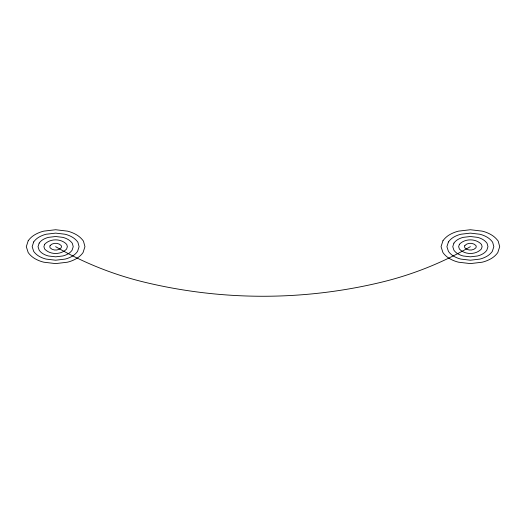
<?xml version="1.0" encoding="UTF-8"?>
<svg xmlns="http://www.w3.org/2000/svg" width="526" height="526" viewBox="0 0 526 526"><rect width="100%" height="100%" fill="white"/><g stroke="black" fill="none" stroke-linecap="round" stroke-linejoin="round"><path stroke-width="0.79" d="M470.375 246.668A335.128 335.128 0 0 1 380.758 282.377A506.288 506.288 0 0 1 145.242 282.377A335.128 335.128 0 0 1 55.624 246.668M28.2 240.757L26.3 246.668L28.2 252.585A21.395 21.395 0 0 0 34.887 258.641A33.513 33.513 0 0 0 43.849 262.211L55.624 263.605L67.4 262.211A33.513 33.513 0 0 0 76.362 258.641A21.395 21.395 0 0 0 83.049 252.585L84.956 246.668L83.463 241.132A22.723 22.723 0 0 0 76.362 234.695A33.513 33.513 0 0 0 67.4 231.124L55.624 229.737L43.849 231.124A33.513 33.513 0 0 0 34.887 234.695A21.395 21.395 0 0 0 28.2 240.757M33.69 241.94L32.165 246.668L33.69 251.402A17.121 17.121 0 0 0 39.036 256.247A26.813 26.813 0 0 0 46.209 259.108L55.624 260.212L65.046 259.108A26.813 26.813 0 0 0 72.22 256.247A17.121 17.121 0 0 0 77.565 251.402L79.091 246.668L77.901 242.236A18.18 18.18 0 0 0 72.22 237.095A26.813 26.813 0 0 0 65.046 234.234L55.624 233.123L46.209 234.234A26.813 26.813 0 0 0 39.036 237.095A17.121 17.121 0 0 0 33.69 241.94M39.174 243.124L38.03 246.668L39.174 250.218A12.841 12.841 0 0 0 43.185 253.854A20.106 20.106 0 0 0 48.563 255.998L55.624 256.826L62.693 255.998A20.106 20.106 0 0 0 68.071 253.854A12.841 12.841 0 0 0 72.082 250.218L73.226 246.668L72.332 243.347A13.63 13.63 0 0 0 68.071 239.488A20.106 20.106 0 0 0 62.693 237.344L55.624 236.509L48.563 237.344A20.106 20.106 0 0 0 43.185 239.488A12.841 12.841 0 0 0 39.174 243.124M44.657 244.301L43.895 246.668L44.657 249.035C50.121 254.965 61.134 254.965 66.598 249.035L67.361 246.668L66.763 244.452C61.312 238.39 50.18 238.311 44.657 244.301M50.141 245.484L49.76 246.668L50.141 247.851C52.876 250.817 58.379 250.817 61.115 247.851L61.489 246.668L61.194 245.563C58.471 242.532 52.902 242.493 50.141 245.484M442.951 240.757L441.044 246.668L442.951 252.585A21.395 21.395 0 0 0 449.638 258.641A33.513 33.513 0 0 0 458.6 262.211L470.375 263.605L482.151 262.211A33.513 33.513 0 0 0 491.113 258.641A21.395 21.395 0 0 0 497.8 252.585L499.7 246.668L498.214 241.132A22.723 22.723 0 0 0 491.113 234.695A33.513 33.513 0 0 0 482.151 231.124L470.375 229.737L458.6 231.124A33.513 33.513 0 0 0 449.638 234.695A21.395 21.395 0 0 0 442.951 240.757M448.435 241.94L446.909 246.668L448.435 251.402A17.121 17.121 0 0 0 453.78 256.247A26.813 26.813 0 0 0 460.954 259.108L470.375 260.212L479.791 259.108A26.813 26.813 0 0 0 486.964 256.247A17.121 17.121 0 0 0 492.31 251.402L493.835 246.668L492.645 242.236A18.18 18.18 0 0 0 486.964 237.095A26.813 26.813 0 0 0 479.791 234.234L470.375 233.123L460.954 234.234A26.813 26.813 0 0 0 453.78 237.095A17.121 17.121 0 0 0 448.435 241.94M453.918 243.124L452.774 246.668L453.918 250.218A12.841 12.841 0 0 0 457.929 253.854A20.106 20.106 0 0 0 463.307 255.998L470.375 256.826L477.437 255.998A20.106 20.106 0 0 0 482.815 253.854A12.841 12.841 0 0 0 486.826 250.218L487.97 246.668L487.076 243.347A13.63 13.63 0 0 0 482.815 239.488A20.106 20.106 0 0 0 477.437 237.344L470.375 236.509L463.307 237.344A20.106 20.106 0 0 0 457.929 239.488A12.841 12.841 0 0 0 453.918 243.124M459.402 244.301L458.639 246.668L459.402 249.035C464.866 254.965 475.879 254.965 481.343 249.035L482.105 246.668L481.507 244.452C476.056 238.39 464.931 238.311 459.402 244.301M464.885 245.484L464.511 246.668L464.885 247.851C467.621 250.817 473.124 250.817 475.859 247.851L476.24 246.668L475.938 245.563C473.216 242.532 467.653 242.493 464.885 245.484"/></g></svg>
